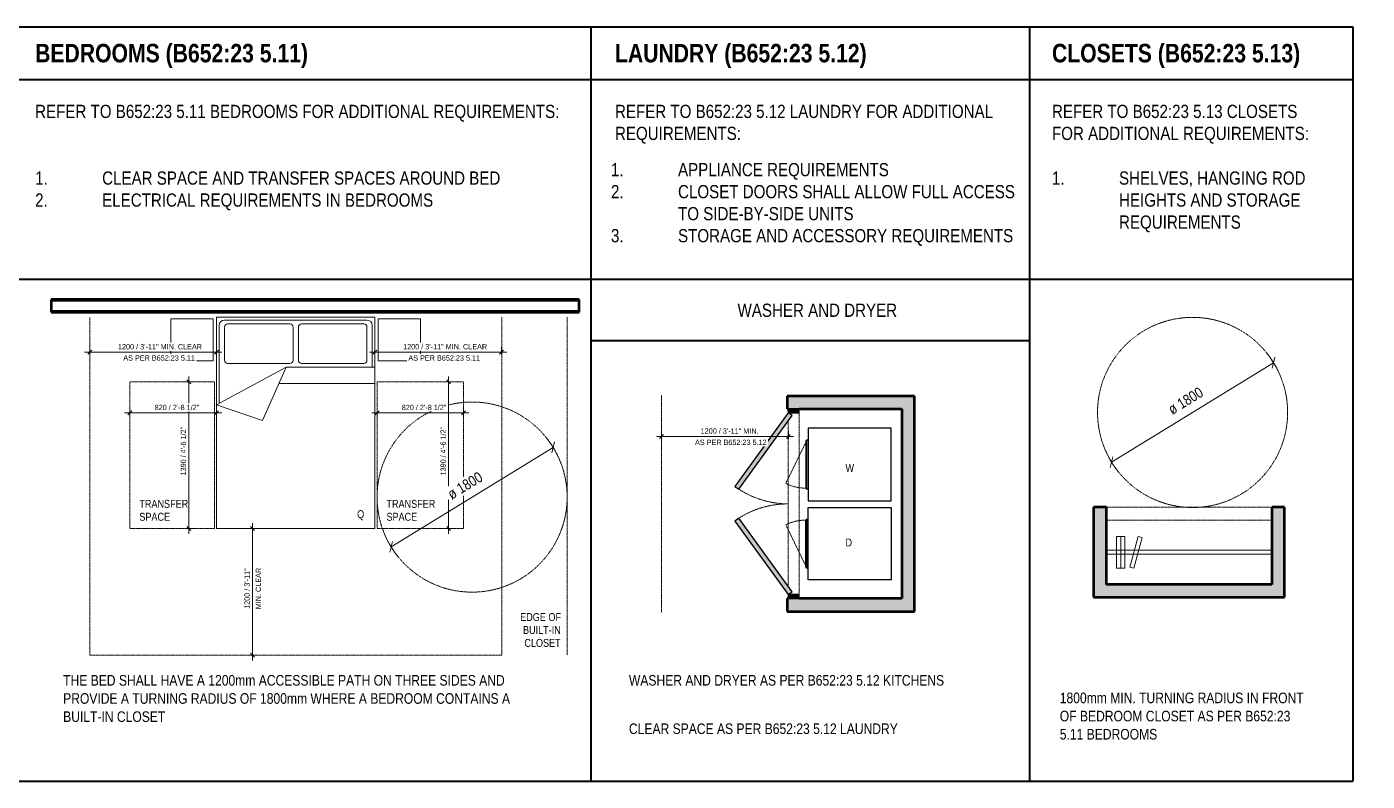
# Model space of a CAD drawing. Header units: millimetres. Extents: x -63583 to -8676, y -23737 to 12906.
# Drawn here: x -21369 to -8676, y -23737 to -16594 of the extents above; entities that cross this region are included whole.
import ezdxf

# ---------------------------------------------------------------- set-up
doc = ezdxf.new("R2010")
doc.units = ezdxf.units.MM
doc.linetypes.add('CMHC_Dash - Small', pattern=[2, 1, -1])
for name, color, linetype, lineweight in [('A-ANNO-DIMS', 7, 'Continuous', 9), ('A-ANNO-DIMS-50', 7, 'Continuous', 9), ('A-ANNO-NOTE', 7, 'Continuous', 18), ('A-DETL-GENF', 7, 'Continuous', 18), ('A-WALL', 7, 'Continuous', 18), ('A-WALL-PATT', 7, 'Continuous', 50), ('G-ANNO-TEXT', 7, 'Continuous', 9), ('I-FURN', 7, 'Continuous', 18), ('Q-CASE', 7, 'Continuous', 18)]:
    doc.layers.add(name, color=color, linetype=linetype, lineweight=lineweight)
doc.layers.add('A-DETL', color=7, linetype='Continuous', lineweight=18, true_color=0x00a600)
doc.styles.add('Arial Narrow', font='ARIALN.TTF', dxfattribs={"height": 75})
doc.styles.add('Arial Narrow_1', font='ARIALN.TTF', dxfattribs={"height": 100})
doc.styles.add('Arial Narrow_4', font='ARIALN.TTF', dxfattribs={"height": 50})
doc.styles.add('Arial Narrow_5', font='ARIALN.TTF', dxfattribs={"height": 125})
doc.styles.add('Arial Narrow_B_1', font='ARIALNB.TTF', dxfattribs={"height": 175})
doc.dimstyles.new('CMHC_Standard__Small__1', dxfattribs={"dimscale": 304.8, "dimtxt": 51.171549, "dimasz": 0.123031, "dimexe": 0.164042, "dimexo": 0.164042, "dimgap": 0.04101, "dimtad": 1, "dimdec": 0, "dimzin": 0, "dimdsep": 46, "dimtxsty": 'Arial Narrow_4', "dimblk1": 'OBLIQUE', "dimblk2": 'OBLIQUE', "dimsah": 1, "dimcen": 0.09, "dimdle": 0.164042, "dimazin": 0, "dimtfac": 1, "dimtdec": 4, "dimtix": 1, "dimtmove": 0, "dimatfit": 3, "dimfxl": 1, "dimtvp": 1, "dimtfill": 1, "dimtolj": 1, "dimtzin": 0, "dimarcsym": 2})
doc.dimstyles.new('LGA_Standard', dxfattribs={"dimscale": 304.8, "dimtxt": 102.343097, "dimasz": 0.246063, "dimexe": 0.393701, "dimexo": 0, "dimgap": 0.164042, "dimtad": 1, "dimjust": 3, "dimdec": 0, "dimzin": 0, "dimdsep": 46, "dimtxsty": 'Arial Narrow_1', "dimblk1": 'OBLIQUE', "dimblk2": 'OBLIQUE', "dimsah": 1, "dimcen": 0.09, "dimazin": 0, "dimtfac": 1, "dimtdec": 4, "dimtix": 1, "dimtmove": 0, "dimatfit": 2, "dimfxl": 1, "dimtvp": 1, "dimtfill": 1, "dimtolj": 1, "dimtzin": 0, "dimarcsym": 2})
pattern_1 = [(0, (0, 0), (203.2, 50.8), [16.764, -135.636, 16.764, -135.636, -812.8]), (0, (0, 0), (203.2, 50.8), [-304.8, 16.764, -288.036, 16.764, -135.636, -355.6]), (0, (0, 0), (203.2, 50.8), [-762, 16.764, -84.836, 16.764, -237.236]), (120, (76.2, 25.4), (-145.59409, 150.57636), [16.764, -135.636, 16.764, -135.636, -812.8]), (120, (76.2, 25.4), (-145.59409, 150.57636), [-304.8, 16.764, -288.036, 16.764, -135.636, -355.6]), (120, (76.2, 25.4), (-145.59409, 150.57636), [-762, 16.764, -84.836, 16.764, -237.236]), (240, (101.6, 127), (-57.60591, -201.37636), [16.764, -135.636, 16.764, -135.636, -812.8]), (240, (101.6, 127), (-57.60591, -201.37636), [-304.8, 16.764, -288.036, 16.764, -135.636, -355.6]), (240, (101.6, 127), (-57.60591, -201.37636), [-762, 16.764, -84.836, 16.764, -237.236])]

# ---------------------------------------------------------------- blocks, each defined once
blk = doc.blocks.new('Family - ___-8885803-FLOOR PLANS - ENHANCED ACCESSIBILITY')
at = {"layer": 'Q-CASE'}
for p, q in [((11228, -21419), (11308, -21419)), ((11228, -21719), (11228, -21419)), ((11268, -21419), (11268, -21719)), ((11308, -21719), (11308, -21419)), ((11432, -21419), (11355, -21709)), ((11393, -21719), (11471, -21429)), ((11432, -21419), (11471, -21429)), ((11141, -21550), (12699, -21550)), ((11141, -21588), (12699, -21588)), ((11308, -21719), (11228, -21719)), ((11393, -21719), (11355, -21709))]:
    blk.add_line(p, q, dxfattribs=at)
blk = doc.blocks.new('Family - ___-8885812-FLOOR PLANS - ENHANCED ACCESSIBILITY')
at = {"layer": 'A-WALL-PATT', "lineweight": 18, "true_color": 0x808080}
h = blk.add_hatch(dxfattribs=at)
h.set_pattern_fill('FP_1', color=8, style=0, pattern_type=2)
h.set_pattern_definition(pattern_1)
h.paths.add_polyline_path([(2706, -19191), (6140, -19191), (6140, -19175), (1140, -19175), (1140, -19191)])
h = blk.add_hatch(dxfattribs=at)
h.set_pattern_fill('FP_1', color=8, style=0, pattern_type=2)
h.set_pattern_definition(pattern_1)
h.paths.add_polyline_path([(6140, -19296), (6140, -19280), (1140, -19280), (1140, -19296), (4385, -19296)])
at = {"layer": 'A-WALL', "lineweight": 50}
for p, q in [((6140, -19175), (1140, -19175)), ((1140, -19175), (1140, -19296)), ((6140, -19296), (6140, -19175)), ((1140, -19296), (6140, -19296))]:
    blk.add_line(p, q, dxfattribs=at)
at = {"layer": 'A-WALL'}
for p, q in [((6140, -19191), (1140, -19191)), ((6140, -19280), (1140, -19280))]:
    blk.add_line(p, q, dxfattribs=at)
blk = doc.blocks.new('Family - ___-8910062-FLOOR PLANS - ENHANCED ACCESSIBILITY')
at = {"layer": 'I-FURN'}
for p, q in [((2674, -19358), (2274, -19358)), ((2274, -19358), (2274, -19758)), ((2674, -19758), (2674, -19358)), ((2274, -19758), (2674, -19758))]:
    blk.add_line(p, q, dxfattribs=at)
blk = doc.blocks.new('Family - ___-8910100-FLOOR PLANS - ENHANCED ACCESSIBILITY')
at = {"layer": 'I-FURN'}
for p, q in [((4636, -19358), (4236, -19358)), ((4236, -19358), (4236, -19758)), ((4636, -19758), (4636, -19358)), ((4236, -19758), (4636, -19758))]:
    blk.add_line(p, q, dxfattribs=at)
blk = doc.blocks.new('Family - ___-8885784-FLOOR PLANS - ENHANCED ACCESSIBILITY')
at = {"layer": 'I-FURN'}
for p, q in [((4206, -19344), (2706, -19344)), ((2706, -19344), (2706, -21344)), ((4206, -19344), (2706, -19344)), ((2706, -19344), (2706, -21344)), ((2731, -19420), (2731, -20158)), ((4130, -19370), (2781, -19370)), ((2811, -19407), (3401, -19407)), ((4100, -19407), (3511, -19407)), ((4180, -19818), (4180, -19420)), ((4206, -21344), (4206, -19344)), ((4206, -21344), (4206, -19344)), ((2781, -19751), (2781, -19437)), ((3431, -19437), (3431, -19751)), ((3481, -19437), (3481, -19751)), ((4130, -19751), (4130, -19437)), ((3401, -19781), (2811, -19781)), ((3511, -19781), (4100, -19781)), ((3364, -19818), (2706, -20172)), ((3364, -19818), (3142, -20323)), ((3364, -19818), (4206, -19818)), ((3297, -19971), (4206, -19971)), ((2706, -20172), (3142, -20323)), ((2706, -21344), (4206, -21344)), ((2706, -21344), (4206, -21344))]:
    blk.add_line(p, q, dxfattribs=at)
for centre, radius, start, end in [((2781, -19420), 50, 90, 180), ((2811, -19437), 30, 90, 180), ((3401, -19437), 30, 0, 90), ((3511, -19437), 30, 90, 180), ((4100, -19437), 30, 0, 90), ((4130, -19420), 50, 0, 90), ((2811, -19751), 30, 180, 270), ((3401, -19751), 30, 270, 0), ((3511, -19751), 30, 180, 270), ((4100, -19751), 30, 270, 0)]:
    blk.add_arc(centre, radius, start, end, dxfattribs=at)
at = {"layer": 'A-ANNO-NOTE', "insert": (4037, -21171), "char_height": 75, "width": 80.17, "attachment_point": 1, "style": 'Arial Narrow'}
blk.add_mtext('Q', dxfattribs=at)
blk = doc.blocks.new('DIMBLOCK87-FLOOR PLANS - ENHANCED ACCESSIBILITY')
at = {"layer": 'A-ANNO-DIMS-50', "transparency": 16777216}
for p, q in [((-19834, -19904), (-19834, -21394)), ((-19834, -19954), (-19858, -19954)), ((-19834, -19954), (-19853, -19935)), ((-19834, -19954), (-19815, -19973)), ((-19834, -19954), (-19784, -19954)), ((-19834, -21344), (-19858, -21344)), ((-19834, -21344), (-19853, -21325)), ((-19834, -21344), (-19815, -21363)), ((-19834, -21344), (-19784, -21344))]:
    blk.add_line(p, q, dxfattribs=at)
at = {"layer": 'A-ANNO-DIMS-50', "color": 0, "transparency": 16777216, "insert": (-19911, -20842), "char_height": 50, "width": 462.01, "attachment_point": 1, "rotation": 90, "line_spacing_factor": 0.974696, "style": 'Arial Narrow_4', "bg_fill": 3, "box_fill_scale": 1.25, "bg_fill_color": 256, "bg_fill_true_color": 13158600, "bg_fill_transparency": 0}
blk.add_mtext('1390 / 4\'-6 1/2"', dxfattribs=at)
blk = doc.blocks.new('_Oblique')
at = {"color": 0, "linetype": 'ByBlock', "lineweight": -2}
blk.add_line((-0.5, -0.5), (0.5, 0.5), dxfattribs=at)
blk = doc.blocks.new('DIMBLOCK88-FLOOR PLANS - ENHANCED ACCESSIBILITY')
at = {"layer": 'A-ANNO-DIMS-50', "transparency": 16777216}
for p, q in [((-20442, -20250), (-19522, -20250)), ((-20392, -20250), (-20411, -20269)), ((-20392, -20250), (-20392, -20200)), ((-20392, -20250), (-20373, -20231)), ((-20392, -20250), (-20392, -20273)), ((-19572, -20250), (-19591, -20269)), ((-19572, -20250), (-19572, -20200)), ((-19572, -20250), (-19553, -20231)), ((-19572, -20250), (-19572, -20273))]:
    blk.add_line(p, q, dxfattribs=at)
at = {"layer": 'A-ANNO-DIMS-50', "color": 0, "transparency": 16777216, "insert": (-20158, -20173), "char_height": 50, "width": 423.99, "attachment_point": 1, "line_spacing_factor": 0.974696, "style": 'Arial Narrow_4', "bg_fill": 3, "box_fill_scale": 1.25, "bg_fill_color": 256, "bg_fill_true_color": 13158600, "bg_fill_transparency": 0}
blk.add_mtext('820 / 2\'-8 1/2"', dxfattribs=at)
blk = doc.blocks.new('DIMBLOCK89-FLOOR PLANS - ENHANCED ACCESSIBILITY')
at = {"layer": 'A-ANNO-DIMS-50', "transparency": 16777216}
for p, q in [((-17374, -19904), (-17374, -21394)), ((-17374, -19954), (-17397, -19954)), ((-17374, -19954), (-17392, -19935)), ((-17374, -19954), (-17355, -19973)), ((-17374, -19954), (-17324, -19954)), ((-17374, -21344), (-17397, -21344)), ((-17374, -21344), (-17392, -21325)), ((-17374, -21344), (-17355, -21363)), ((-17374, -21344), (-17324, -21344))]:
    blk.add_line(p, q, dxfattribs=at)
at = {"layer": 'A-ANNO-DIMS-50', "color": 0, "transparency": 16777216, "insert": (-17451, -20842), "char_height": 50, "width": 462.01, "attachment_point": 1, "rotation": 90, "line_spacing_factor": 0.974696, "style": 'Arial Narrow_4', "bg_fill": 3, "box_fill_scale": 1.25, "bg_fill_color": 256, "bg_fill_true_color": 13158600, "bg_fill_transparency": 0}
blk.add_mtext('1390 / 4\'-6 1/2"', dxfattribs=at)
blk = doc.blocks.new('DIMBLOCK90-FLOOR PLANS - ENHANCED ACCESSIBILITY')
at = {"layer": 'A-ANNO-DIMS-50', "transparency": 16777216}
for p, q in [((-17182, -20250), (-18102, -20250)), ((-18052, -20250), (-18071, -20269)), ((-18052, -20250), (-18052, -20226)), ((-18052, -20250), (-18033, -20231)), ((-18052, -20250), (-18052, -20300)), ((-17232, -20250), (-17251, -20269)), ((-17232, -20250), (-17232, -20226)), ((-17232, -20250), (-17213, -20231)), ((-17232, -20250), (-17232, -20300))]:
    blk.add_line(p, q, dxfattribs=at)
at = {"layer": 'A-ANNO-DIMS-50', "color": 0, "transparency": 16777216, "insert": (-17818, -20173), "char_height": 50, "width": 423.99, "attachment_point": 1, "line_spacing_factor": 0.974696, "style": 'Arial Narrow_4', "bg_fill": 3, "box_fill_scale": 1.25, "bg_fill_color": 256, "bg_fill_true_color": 13158600, "bg_fill_transparency": 0}
blk.add_mtext('820 / 2\'-8 1/2"', dxfattribs=at)
blk = doc.blocks.new('DIMBLOCK91-FLOOR PLANS - ENHANCED ACCESSIBILITY')
at = {"layer": 'A-ANNO-DIMS-50', "transparency": 16777216}
for p, q in [((-20772, -19675), (-20772, -19625)), ((-20772, -19675), (-20753, -19656)), ((-19572, -19675), (-19572, -19625)), ((-19572, -19675), (-19553, -19656)), ((-20822, -19675), (-19522, -19675)), ((-20772, -19675), (-20791, -19694)), ((-20772, -19675), (-20772, -19698)), ((-19572, -19675), (-19591, -19694)), ((-19572, -19675), (-19572, -19698))]:
    blk.add_line(p, q, dxfattribs=at)
at = {"layer": 'A-ANNO-DIMS-50', "color": 0, "transparency": 16777216, "insert": (-20455, -19704), "char_height": 50, "width": 680.34, "attachment_point": 1, "line_spacing_factor": 0.974696, "style": 'Arial Narrow_4', "bg_fill": 3, "box_fill_scale": 1.25, "bg_fill_color": 256, "bg_fill_true_color": 13158600, "bg_fill_transparency": 0}
blk.add_mtext('AS PER B652:23 5.11', dxfattribs=at)
at = {"layer": 'A-ANNO-DIMS-50', "color": 0, "transparency": 16777216, "insert": (-20505, -19598), "char_height": 50, "width": 799.25, "attachment_point": 1, "line_spacing_factor": 0.974696, "style": 'Arial Narrow_4', "bg_fill": 3, "box_fill_scale": 1.25, "bg_fill_color": 256, "bg_fill_true_color": 13158600, "bg_fill_transparency": 0}
blk.add_mtext('1200 / 3\'-11" MIN. CLEAR', dxfattribs=at)
blk = doc.blocks.new('DIMBLOCK92-FLOOR PLANS - ENHANCED ACCESSIBILITY')
at = {"layer": 'A-ANNO-DIMS-50', "transparency": 16777216}
for p, q in [((-18072, -19675), (-18072, -19625)), ((-18072, -19675), (-18053, -19656)), ((-16872, -19675), (-16872, -19625)), ((-16872, -19675), (-16853, -19656)), ((-18122, -19675), (-16822, -19675)), ((-18072, -19675), (-18091, -19694)), ((-18072, -19675), (-18072, -19698)), ((-16872, -19675), (-16891, -19694)), ((-16872, -19675), (-16872, -19698))]:
    blk.add_line(p, q, dxfattribs=at)
at = {"layer": 'A-ANNO-DIMS-50', "color": 0, "transparency": 16777216, "insert": (-17755, -19704), "char_height": 50, "width": 680.34, "attachment_point": 1, "line_spacing_factor": 0.974696, "style": 'Arial Narrow_4', "bg_fill": 3, "box_fill_scale": 1.25, "bg_fill_color": 256, "bg_fill_true_color": 13158600, "bg_fill_transparency": 0}
blk.add_mtext('AS PER B652:23 5.11', dxfattribs=at)
at = {"layer": 'A-ANNO-DIMS-50', "color": 0, "transparency": 16777216, "insert": (-17805, -19598), "char_height": 50, "width": 799.25, "attachment_point": 1, "line_spacing_factor": 0.974696, "style": 'Arial Narrow_4', "bg_fill": 3, "box_fill_scale": 1.25, "bg_fill_color": 256, "bg_fill_true_color": 13158600, "bg_fill_transparency": 0}
blk.add_mtext('1200 / 3\'-11" MIN. CLEAR', dxfattribs=at)
blk = doc.blocks.new('DIMBLOCK93-FLOOR PLANS - ENHANCED ACCESSIBILITY')
at = {"layer": 'A-ANNO-DIMS-50', "transparency": 16777216}
for p, q in [((-19230, -22594), (-19230, -21294)), ((-19230, -21344), (-19280, -21344)), ((-19230, -21344), (-19249, -21325)), ((-19230, -21344), (-19212, -21363)), ((-19230, -21344), (-19207, -21344)), ((-19230, -22544), (-19280, -22544)), ((-19230, -22544), (-19249, -22525)), ((-19230, -22544), (-19212, -22563)), ((-19230, -22544), (-19207, -22544))]:
    blk.add_line(p, q, dxfattribs=at)
at = {"layer": 'A-ANNO-DIMS-50', "color": 0, "transparency": 16777216, "insert": (-19201, -22109), "char_height": 50, "width": 394.75, "attachment_point": 1, "rotation": 90, "line_spacing_factor": 0.974696, "style": 'Arial Narrow_4', "bg_fill": 3, "box_fill_scale": 1.25, "bg_fill_color": 256, "bg_fill_true_color": 13158600, "bg_fill_transparency": 0}
blk.add_mtext('MIN. CLEAR', dxfattribs=at)
at = {"layer": 'A-ANNO-DIMS-50', "color": 0, "transparency": 16777216, "insert": (-19308, -22105), "char_height": 50, "width": 385, "attachment_point": 1, "rotation": 90, "line_spacing_factor": 0.974696, "style": 'Arial Narrow_4', "bg_fill": 3, "box_fill_scale": 1.25, "bg_fill_color": 256, "bg_fill_true_color": 13158600, "bg_fill_transparency": 0}
blk.add_mtext('1200 / 3\'-11"', dxfattribs=at)
blk = doc.blocks.new('DIMBLOCK96-FLOOR PLANS - ENHANCED ACCESSIBILITY')
at = {"layer": 'A-ANNO-DIMS-50', "transparency": 16777216}
for p, q in [((-15357, -20474), (-15357, -20424)), ((-14157, -20474), (-14157, -20424)), ((-15407, -20474), (-14107, -20474)), ((-15357, -20474), (-15376, -20492)), ((-15357, -20474), (-15339, -20455)), ((-15357, -20474), (-15357, -20497)), ((-14157, -20474), (-14176, -20492)), ((-14157, -20474), (-14139, -20455)), ((-14157, -20474), (-14157, -20497))]:
    blk.add_line(p, q, dxfattribs=at)
at = {"layer": 'A-ANNO-DIMS-50', "color": 0, "transparency": 16777216, "insert": (-15041, -20503), "char_height": 50, "width": 680.34, "attachment_point": 1, "line_spacing_factor": 0.974696, "style": 'Arial Narrow_4', "bg_fill": 3, "box_fill_scale": 1.25, "bg_fill_color": 256, "bg_fill_true_color": 13158600, "bg_fill_transparency": 0}
blk.add_mtext('AS PER B652:23 5.12', dxfattribs=at)
at = {"layer": 'A-ANNO-DIMS-50', "color": 0, "transparency": 16777216, "insert": (-14987, -20396), "char_height": 50, "width": 550.7, "attachment_point": 1, "line_spacing_factor": 0.974696, "style": 'Arial Narrow_4', "bg_fill": 3, "box_fill_scale": 1.25, "bg_fill_color": 256, "bg_fill_true_color": 13158600, "bg_fill_transparency": 0}
blk.add_mtext('1200 / 3\'-11" MIN.', dxfattribs=at)
blk = doc.blocks.new('DIMBLOCK111-FLOOR PLANS - ENHANCED ACCESSIBILITY')
at = {"layer": 'A-ANNO-DIMS-50', "transparency": 16777216}
for p, q in [((-10329, -20245), (-9562, -19774)), ((-9562, -19774), (-9574, -19826)), ((-9562, -19774), (-9550, -19723)), ((-10329, -20245), (-11096, -20716)), ((-11096, -20716), (-11084, -20664)), ((-11096, -20716), (-11109, -20767))]:
    blk.add_line(p, q, dxfattribs=at)
for start, end in [(23.8957, 39.1746), (203.8957, 219.1746)]:
    blk.add_arc((-10329, -20245), 900, start, end, dxfattribs=at)
at = {"layer": 'A-ANNO-DIMS-50', "color": 0, "transparency": 16777216, "insert": (-10574, -20185), "char_height": 100, "width": 426.92, "attachment_point": 1, "rotation": 31.5352, "line_spacing_factor": 0.974696, "style": 'Arial Narrow_1', "bg_fill": 3, "box_fill_scale": 1.25, "bg_fill_color": 256, "bg_fill_true_color": 13158600, "bg_fill_transparency": 0}
blk.add_mtext('ø 1800', dxfattribs=at)
blk = doc.blocks.new('DIMBLOCK114-FLOOR PLANS - ENHANCED ACCESSIBILITY')
at = {"layer": 'A-ANNO-DIMS-50', "transparency": 16777216}
for p, q in [((-16385, -20576), (-16372, -20524)), ((-17152, -21047), (-16385, -20576)), ((-16385, -20576), (-16397, -20628)), ((-17152, -21047), (-17919, -21517)), ((-17919, -21517), (-17931, -21569)), ((-17919, -21517), (-17907, -21466))]:
    blk.add_line(p, q, dxfattribs=at)
for start, end in [(23.8957, 39.1746), (203.8957, 219.1746)]:
    blk.add_arc((-17152, -21047), 900, start, end, dxfattribs=at)
at = {"layer": 'A-ANNO-DIMS-50', "color": 0, "transparency": 16777216, "insert": (-17397, -20987), "char_height": 100, "width": 426.92, "attachment_point": 1, "rotation": 31.5352, "line_spacing_factor": 0.974696, "style": 'Arial Narrow_1', "bg_fill": 3, "box_fill_scale": 1.25, "bg_fill_color": 256, "bg_fill_true_color": 13158600, "bg_fill_transparency": 0}
blk.add_mtext('ø 1800', dxfattribs=at)

msp = doc.modelspace()

# ---------------------------------------------------------------- hatches: boundary and pattern name
at = {"layer": 'A-DETL-GENF', "true_color": 0xffffff}
for points in [[(-14627.3, -20970.9), (-14121.8, -20275.2), (-14157.5, -20249.3), (-14663, -20945)], [(-14157.5, -20249.3), (-14055.9, -20249.3), (-14055.9, -20211.2), (-14157.5, -20211.2)], [(-11266.3, -21995.2), (-9457.7, -21995.2), (-9457.7, -21143), (-9578.8, -21143), (-9578.8, -21874.1), (-11145.2, -21874.1), (-11145.2, -21143), (-11266.3, -21143)], [(-14157.5, -21969.3), (-14121.8, -21943.3), (-14627.3, -21247.6), (-14663, -21273.5), (-14167, -21956.1)], [(-14129.8, -22007.4), (-14055.9, -22007.4), (-14055.9, -21969.3), (-14157.5, -21969.3), (-14157.5, -22007.4)]]:
    msp.add_hatch(color=7, dxfattribs=at).paths.add_polyline_path(points)

# ---------------------------------------------------------------- linework, layer by layer
at = {"layer": 'A-DETL', "color": 7, "lineweight": 35}
for p, q in [((-42107.7, -16593.7), (-8810.9, -16593.7)), ((-42107.7, -17093.7), (-8810.9, -17093.7)), ((-40227.7, -18984.1), (-8810.9, -18984.1)), ((-16027, -19564.1), (-11870.9, -19564.1)), ((-35418.9, -23736.9), (-8810.9, -23736.9))]:
    msp.add_line(p, q, dxfattribs=at)
at = {"layer": 'A-DETL', "color": 7, "linetype": 'CMHC_Dash - Small'}
for p, q in [((-20771.8, -22544.1), (-20771.8, -19344.1)), ((-16871.8, -19344.1), (-16871.8, -22544.1)), ((-20391.8, -19954.1), (-19591.8, -19954.1)), ((-20391.8, -21344.1), (-20391.8, -19954.1)), ((-19591.8, -19954.1), (-19591.8, -21344.1)), ((-18051.8, -19954.1), (-18051.8, -21344.1)), ((-17231.8, -19954.1), (-18051.8, -19954.1)), ((-17231.8, -21344.1), (-17231.8, -19954.1)), ((-15357.5, -20080.1), (-15357.5, -22140.1)), ((-14055.9, -20249.3), (-14055.9, -21969.3)), ((-14157.5, -20324.2), (-14157.5, -21894.3)), ((-13991.6, -20528.4), (-14181.7, -20918.2)), ((-9588.3, -21143), (-11146.3, -21143)), ((-13991.6, -21698.4), (-14181.7, -21308.6)), ((-9588.3, -21264.1), (-11146.3, -21264.1)), ((-11145.2, -21304.1), (-11145.2, -21884.1)), ((-16871.8, -22544.1), (-20771.8, -22544.1))]:
    msp.add_line(p, q, dxfattribs=at)
at = {"layer": 'A-DETL', "color": 7, "lineweight": 50}
for p, q in [((-12962.7, -20090.1), (-14167, -20090.1)), ((-14167, -20090.1), (-14167, -20211.2)), ((-12962.7, -22128.5), (-12962.7, -20090.1)), ((-14167, -20211.2), (-14157.5, -20211.2)), ((-14055.9, -20211.2), (-13083.9, -20211.2)), ((-13083.9, -20211.2), (-13083.9, -22007.4)), ((-11145.2, -21143), (-11266.3, -21143)), ((-11266.3, -21143), (-11266.3, -21995.2)), ((-11145.2, -21874.1), (-11145.2, -21143)), ((-9457.7, -21143), (-9578.8, -21143)), ((-9578.8, -21143), (-9578.8, -21874.1)), ((-9457.7, -21995.2), (-9457.7, -21143)), ((-9578.8, -21874.1), (-11145.2, -21874.1)), ((-14157.5, -22007.4), (-14167, -22007.4)), ((-14167, -22007.4), (-14167, -22128.5)), ((-13083.9, -22007.4), (-14055.9, -22007.4)), ((-11266.3, -21995.2), (-9457.7, -21995.2)), ((-14167, -22128.5), (-12962.7, -22128.5))]:
    msp.add_line(p, q, dxfattribs=at)
at = {"layer": 'A-DETL', "color": 7, "lineweight": 25}
for p, q in [((-14157.5, -20249.3), (-14663, -20945)), ((-14627.3, -20970.9), (-14121.8, -20275.2)), ((-14055.9, -20211.2), (-14157.5, -20211.2)), ((-14157.5, -20211.2), (-14157.5, -20249.3)), ((-14157.5, -20249.3), (-14055.9, -20249.3)), ((-14121.8, -20275.2), (-14157.5, -20249.3)), ((-14055.9, -20249.3), (-14055.9, -20211.2)), ((-13970.9, -20395.6), (-13970.9, -21081.6)), ((-13183.9, -20395.6), (-13970.9, -20395.6)), ((-13183.9, -21081.6), (-13183.9, -20395.6)), ((-13991.6, -20515), (-13991.6, -20962.1)), ((-13970.9, -20507.6), (-13984.2, -20507.6)), ((-13981.4, -20969.8), (-13981.4, -20507.6)), ((-14663, -20945), (-14627.3, -20970.9)), ((-13983.8, -20969.8), (-13970.9, -20969.8)), ((-13970.9, -21081.6), (-13183.9, -21081.6)), ((-13970.9, -21831.2), (-13970.9, -21145.2)), ((-13970.9, -21145.2), (-13183.9, -21145.2)), ((-13183.9, -21145.2), (-13183.9, -21831.2)), ((-14627.3, -21247.6), (-14663, -21273.5)), ((-14663, -21273.5), (-14157.5, -21969.3)), ((-14121.8, -21943.3), (-14627.3, -21247.6)), ((-13991.6, -21711.7), (-13991.6, -21264.7)), ((-13983.8, -21256.9), (-13970.9, -21256.9)), ((-13981.4, -21256.9), (-13981.4, -21719.1)), ((-13970.9, -21719.1), (-13984.2, -21719.1)), ((-13183.9, -21831.2), (-13970.9, -21831.2)), ((-14157.5, -21969.3), (-14121.8, -21943.3)), ((-14157.5, -21969.3), (-14157.5, -22007.4)), ((-14055.9, -21969.3), (-14157.5, -21969.3)), ((-14157.5, -22007.4), (-14055.9, -22007.4)), ((-14055.9, -22007.4), (-14055.9, -21969.3))]:
    msp.add_line(p, q, dxfattribs=at)
at = {"layer": 'A-DETL', "color": 8, "linetype": 'CMHC_Dash - Small', "true_color": 0x808080}
msp.add_circle((-10329.1, -20245), 900, dxfattribs=at)
at = {"layer": 'A-DETL', "color": 7, "lineweight": 25}
for centre, radius, start, end in [((-13984.2, -20515), 7.4, 90, 180), ((-13983.8, -20962.1), 7.77, 180, 270), ((-13983.8, -21264.7), 7.77, 90, 180), ((-13984.2, -21711.7), 7.4, 180, 270)]:
    msp.add_arc(centre, radius, start, end, dxfattribs=at)
at = {"layer": 'A-DETL', "color": 7, "linetype": 'CMHC_Dash - Small'}
for centre, start, end in [((-13991.6, -20528.4), 244, 270), ((-13991.6, -21698.4), 90, 116)]:
    msp.add_arc(centre, 433.7, start, end, dxfattribs=at)
at = {"layer": 'A-DETL', "color": 8, "linetype": 'CMHC_Dash - Small', "true_color": 0x808080}
for centre, radius, start, end in [((-14157, -20251), 860, 236.84008, 269.3343), ((-14167.6, -21955.5), 843.8, 89.95756, 123.00543)]:
    msp.add_arc(centre, radius, start, end, dxfattribs=at)

# ---------------------------------------------------------------- block references
at = {"layer": 'A-ANNO-NOTE'}
msp.add_blockref('Family - ___-8885784-FLOOR PLANS - ENHANCED ACCESSIBILITY', (-22277.6, 0), dxfattribs=at)
at = {"layer": 'A-WALL'}
msp.add_blockref('Family - ___-8885812-FLOOR PLANS - ENHANCED ACCESSIBILITY', (-22277.6, 0), dxfattribs=at)
at = {"layer": 'I-FURN'}
for name in ['Family - ___-8910062-FLOOR PLANS - ENHANCED ACCESSIBILITY', 'Family - ___-8910100-FLOOR PLANS - ENHANCED ACCESSIBILITY']:
    msp.add_blockref(name, (-22277.6, 0), dxfattribs=at)
at = {"layer": 'Q-CASE'}
msp.add_blockref('Family - ___-8885803-FLOOR PLANS - ENHANCED ACCESSIBILITY', (-22277.6, 0), dxfattribs=at)

# ---------------------------------------------------------------- texts
at = {"layer": 'G-ANNO-TEXT', "attachment_point": 1, "bg_fill": 3, "box_fill_scale": 1.25, "bg_fill_color": 256, "bg_fill_true_color": 13158600, "bg_fill_transparency": 0}
for s, insert, char_height, width, style in [('BEDROOMS (B652:23 5.11)', (-21289.9, -16755.2), 175, 3158.649, 'Arial Narrow_B_1'), ('LAUNDRY (B652:23 5.12)', (-15798.8, -16755.2), 175, 2910.126, 'Arial Narrow_B_1'), ('CLOSETS (B652:23 5.13)', (-11660.7, -16755.2), 175, 2878.058, 'Arial Narrow_B_1'), ('W', (-13615.8, -20733.4), 75, 100.211, 'Arial Narrow'), ('TRANSFER ', (-20302.8, -21073.4), 75, 601.266, 'Arial Narrow'), ('TRANSFER ', (-17962.8, -21073.4), 75, 601.266, 'Arial Narrow'), ('D', (-13615.8, -21439.3), 75, 76.16, 'Arial Narrow'), ('EDGE OF ', (-16696.5, -22145.2), 75, 472.996, 'Arial Narrow'), ('THE BED SHALL HAVE A 1200mm ACCESSIBLE PATH ON THREE SIDES AND ', (-21024.6, -22731.8), 100, 5243.036, 'Arial Narrow_1'), ('WASHER AND DRYER AS PER B652:23 5.12 KITCHENS', (-15666.7, -22731.8), 100, 3711.813, 'Arial Narrow_1'), ('1800mm MIN. TURNING RADIUS IN FRONT ', (-11586.7, -22898.3), 100, 2886.075, 'Arial Narrow_1'), ('CLEAR SPACE AS PER B652:23 5.12 LAUNDRY', (-15666.7, -23190.2), 100, 3174.682, 'Arial Narrow_1')]:
    msp.add_mtext(s, dxfattribs=dict(at, insert=insert, char_height=char_height, width=width, style=style))
at = {"layer": 'G-ANNO-TEXT', "char_height": 125, "attachment_point": 1, "style": 'Arial Narrow_5'}
for s, insert, width in [('REFER TO B652:23 5.11 BEDROOMS FOR ADDITIONAL REQUIREMENTS:', (-21289.9, -17332.2), 6024.682), ('REFER TO B652:23 5.12 LAUNDRY FOR ADDITIONAL ', (-15798.8, -17332.2), 4389.239), ('REFER TO B652:23 5.13 CLOSETS ', (-11660.7, -17332.2), 2870.041), ('REQUIREMENTS:', (-15798.8, -17540.5), 1447.046), ('FOR ADDITIONAL REQUIREMENTS:', (-11660.7, -17540.5), 2954.218), ('1.', (-15836.8, -17883.6), 769.62), ('APPLIANCE REQUIREMENTS', (-15201.8, -17883.6), 2421.096), ('1.', (-21289.9, -17963.4), 769.62), ('CLEAR SPACE AND TRANSFER SPACES AROUND BED', (-20654.9, -17963.4), 4569.619), ('1.', (-11660.7, -17963.4), 769.62), ('SHELVES, HANGING ROD ', (-11025.7, -17963.4), 2188.607), ('2.', (-15836.8, -18092), 769.62), ('CLOSET DOORS SHALL ALLOW FULL ACCESS ', (-15201.8, -18092), 3920.252), ('2.', (-21289.9, -18171.7), 769.62), ('ELECTRICAL REQUIREMENTS IN BEDROOMS', (-20654.9, -18171.7), 3799.999), ('HEIGHTS AND STORAGE ', (-11025.7, -18171.7), 2136.497), ('TO SIDE-BY-SIDE UNITS', (-15201.8, -18300.3), 2016.244), ('REQUIREMENTS', (-11025.7, -18380.1), 1398.945), ('3.', (-15836.8, -18508.7), 769.62), ('STORAGE AND ACCESSORY REQUIREMENTS', (-15201.8, -18508.7), 3852.108), ('WASHER AND DRYER', (-14638.2, -19215.1), 1827.848)]:
    msp.add_mtext(s, dxfattribs=dict(at, insert=insert, width=width))

# ---------------------------------------------------------------- next in the draw order: hatches: boundary and pattern name
at = {"layer": 'A-DETL-GENF', "true_color": 0xffffff}
msp.add_hatch(color=7, dxfattribs=at).paths.add_polyline_path([(-14167, -22128.5), (-12962.7, -22128.5), (-12962.7, -20090.1), (-14167, -20090.1), (-14167, -20211.2), (-13083.9, -20211.2), (-13083.9, -22007.4), (-14167, -22007.4)])

# ---------------------------------------------------------------- next in the draw order: linework, layer by layer
at = {"layer": 'A-DETL', "color": 7, "lineweight": 35}
msp.add_line((-11870.9, -23736.9), (-11870.9, -16593.7), dxfattribs=at)

# ---------------------------------------------------------------- next in the draw order: texts
at = {"layer": 'G-ANNO-TEXT', "attachment_point": 1, "bg_fill": 3, "box_fill_scale": 1.25, "bg_fill_color": 256, "bg_fill_true_color": 13158600, "bg_fill_transparency": 0}
for s, insert, char_height, width, style in [('SPACE', (-20302.8, -21195.7), 75, 364.768, 'Arial Narrow'), ('SPACE', (-17962.8, -21195.7), 75, 364.768, 'Arial Narrow'), ('BUILT-IN ', (-16670, -22267.6), 75, 440.928, 'Arial Narrow'), ('PROVIDE A TURNING RADIUS OF 1800mm WHERE A BEDROOM CONTAINS A ', (-21024.6, -22903.8), 100, 5267.087, 'Arial Narrow_1'), ('OF BEDROOM CLOSET AS PER B652:23 ', (-11586.7, -23070.2), 100, 2753.797, 'Arial Narrow_1')]:
    msp.add_mtext(s, dxfattribs=dict(at, insert=insert, char_height=char_height, width=width, style=style))

# ---------------------------------------------------------------- next in the draw order: dimensions: what is measured, and where the dimension line sits
at = {"layer": 'A-ANNO-DIMS'}
for base, p1, p2, picture, middle in [((-19571.8, -19674.8), (-20771.8, -19648.3), (-19571.8, -19648.3), 'DIMBLOCK91-FLOOR PLANS - ENHANCED ACCESSIBILITY', (-20171.8, -19674.8)), ((-16871.8, -19674.8), (-18071.8, -19648.3), (-16871.8, -19648.3), 'DIMBLOCK92-FLOOR PLANS - ENHANCED ACCESSIBILITY', (-17471.8, -19674.8))]:
    dim = msp.add_linear_dim(base=base, p1=p1, p2=p2, text='<>MIN. CLEAR\\XAS PER B652:23 5.11', dimstyle='CMHC_Standard__Small__1', override={"dimpost": '<>', "dimfxl": 1200}, dxfattribs=at)
    dim.commit()
    dim.dimension.update_dxf_attribs({"geometry": picture, "text_midpoint": middle})
dim = msp.add_diameter_dim_2p(p1=(-11096.2, -20715.7), p2=(-9562, -19774.3), dimstyle='LGA_Standard', override={"dimpost": 'ø<>'}, dxfattribs=at)
dim.commit()
dim.dimension.update_dxf_attribs({"geometry": 'DIMBLOCK111-FLOOR PLANS - ENHANCED ACCESSIBILITY', "text_midpoint": (-10382.9, -20157.3)})
dim = msp.add_linear_dim(base=(-19230.5, -21344.1), p1=(-19257, -22544.1), p2=(-19257, -21344.1), angle=90, text='<>\\XMIN. CLEAR', dimstyle='CMHC_Standard__Small__1', override={"dimpost": '<>', "dimfxl": 1200}, dxfattribs=at)
dim.commit()
dim.dimension.update_dxf_attribs({"geometry": 'DIMBLOCK93-FLOOR PLANS - ENHANCED ACCESSIBILITY', "text_midpoint": (-19230.5, -21944.1)})

# ---------------------------------------------------------------- next in the draw order: linework, layer by layer
at = {"layer": 'A-DETL', "color": 7, "lineweight": 35}
for p, q in [((-16027, -16593.7), (-16027, -23736.9)), ((-8810.9, -16593.7), (-8810.9, -23736.9))]:
    msp.add_line(p, q, dxfattribs=at)
at = {"layer": 'A-DETL', "color": 7, "linetype": 'CMHC_Dash - Small'}
for p, q in [((-19591.8, -21344.1), (-20391.8, -21344.1)), ((-18051.8, -21344.1), (-17231.8, -21344.1))]:
    msp.add_line(p, q, dxfattribs=at)
at = {"layer": 'A-DETL', "color": 8, "linetype": 'CMHC_Dash - Small', "true_color": 0x808080}
msp.add_circle((-17151.8, -21046.7), 900, dxfattribs=at)

# ---------------------------------------------------------------- next in the draw order: texts
at = {"layer": 'G-ANNO-TEXT', "attachment_point": 1, "bg_fill": 3, "box_fill_scale": 1.25, "bg_fill_color": 256, "bg_fill_true_color": 13158600, "bg_fill_transparency": 0}
for s, insert, char_height, width, style in [('CLOSET', (-16656.8, -22389.9), 75, 424.894, 'Arial Narrow'), ('BUILT-IN CLOSET', (-21024.6, -23075.8), 100, 1202.531, 'Arial Narrow_1'), ('5.11 BEDROOMS', (-11586.7, -23242.2), 100, 1142.405, 'Arial Narrow_1')]:
    msp.add_mtext(s, dxfattribs=dict(at, insert=insert, char_height=char_height, width=width, style=style))

# ---------------------------------------------------------------- next in the draw order: dimensions: what is measured, and where the dimension line sits
at = {"layer": 'A-ANNO-DIMS'}
dim = msp.add_linear_dim(base=(-14157.5, -20473.6), p1=(-15357.5, -20447), p2=(-14157.5, -20447), text='<>MIN.\\XAS PER B652:23 5.12', dimstyle='CMHC_Standard__Small__1', override={"dimpost": '<>', "dimfxl": 1200}, dxfattribs=at)
dim.commit()
dim.dimension.update_dxf_attribs({"geometry": 'DIMBLOCK96-FLOOR PLANS - ENHANCED ACCESSIBILITY', "text_midpoint": (-14757.5, -20473.6)})

# ---------------------------------------------------------------- next in the draw order: linework, layer by layer
at = {"layer": 'A-DETL', "color": 7, "linetype": 'CMHC_Dash - Small'}
msp.add_line((-16251.8, -19344.1), (-16251.8, -22544.1), dxfattribs=at)

# ---------------------------------------------------------------- next in the draw order: dimensions: what is measured, and where the dimension line sits
at = {"layer": 'A-ANNO-DIMS'}
for base, p1, p2, picture, middle in [((-19834.1, -21344.1), (-19807.6, -19954.1), (-19807.6, -21344.1), 'DIMBLOCK87-FLOOR PLANS - ENHANCED ACCESSIBILITY', (-19878.9, -20649.1)), ((-17373.6, -21344.1), (-17347.1, -19954.1), (-17347.1, -21344.1), 'DIMBLOCK89-FLOOR PLANS - ENHANCED ACCESSIBILITY', (-17418.5, -20649.1))]:
    dim = msp.add_linear_dim(base=base, p1=p1, p2=p2, angle=90, dimstyle='CMHC_Standard__Small__1', override={"dimpost": '<>', "dimfxl": 1390}, dxfattribs=at)
    dim.commit()
    dim.dimension.update_dxf_attribs({"geometry": picture, "text_midpoint": middle})

# ---------------------------------------------------------------- next in the draw order: dimensions: what is measured, and where the dimension line sits
for base, p1, p2, picture, middle in [((-19571.8, -20249.8), (-20391.8, -20223.3), (-19571.8, -20223.3), 'DIMBLOCK88-FLOOR PLANS - ENHANCED ACCESSIBILITY', (-19981.8, -20204.9)), ((-18051.8, -20249.8), (-17231.8, -20276.3), (-18051.8, -20276.3), 'DIMBLOCK90-FLOOR PLANS - ENHANCED ACCESSIBILITY', (-17641.8, -20204.9))]:
    dim = msp.add_linear_dim(base=base, p1=p1, p2=p2, dimstyle='CMHC_Standard__Small__1', override={"dimpost": '<>', "dimfxl": 820}, dxfattribs=at)
    dim.commit()
    dim.dimension.update_dxf_attribs({"geometry": picture, "text_midpoint": middle})
dim = msp.add_diameter_dim_2p(p1=(-17918.9, -21517.4), p2=(-16384.7, -20576), dimstyle='LGA_Standard', override={"dimpost": 'ø<>'}, dxfattribs=at)
dim.commit()
dim.dimension.update_dxf_attribs({"geometry": 'DIMBLOCK114-FLOOR PLANS - ENHANCED ACCESSIBILITY', "text_midpoint": (-17205.6, -20959)})

doc.saveas('drawing.dxf')
